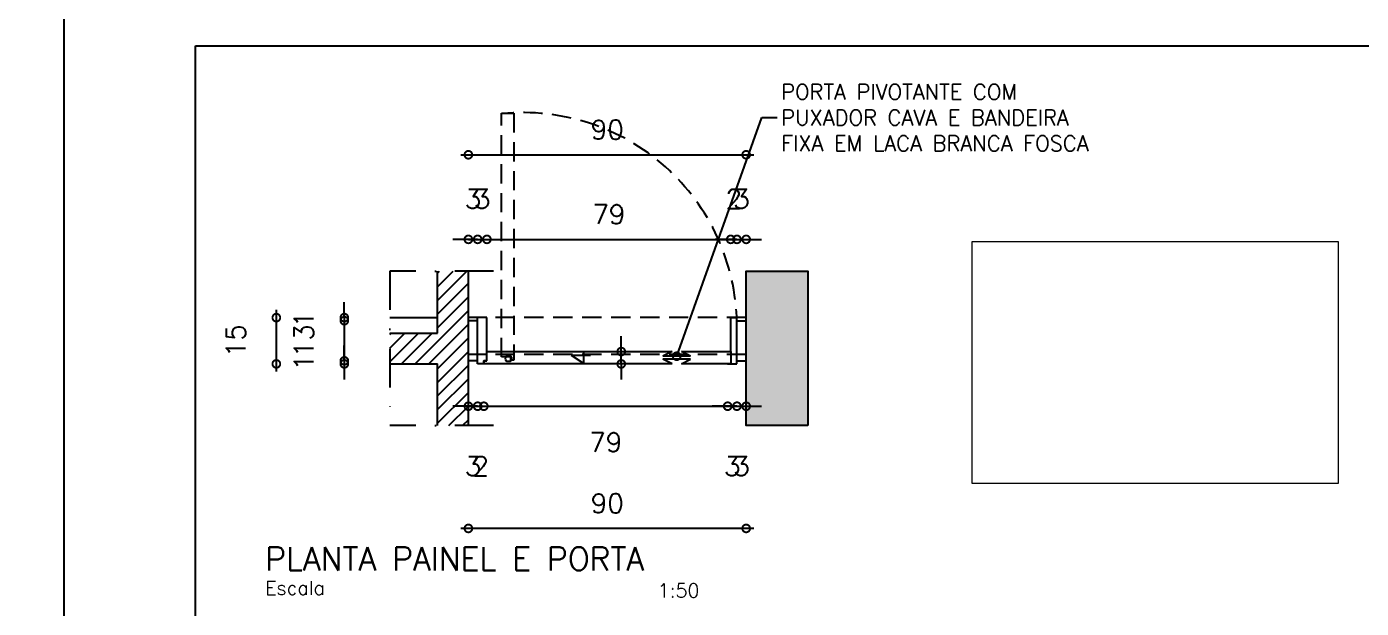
# Model space of a CAD drawing. Extents: x 126968 to 132038, y -1805 to 3860.
# Drawn here: x 129055.6 to 129487.9, y -949.9 to -761.5 of the extents above; entities that cross this region are included whole.
import ezdxf

# ---------------------------------------------------------------- set-up
doc = ezdxf.new("R2010")
doc.units = 0
doc.header["$MEASUREMENT"] = 0
doc.header["$PDMODE"] = 3
doc.linetypes.add('DASHDOT', pattern=[1, 0.5, -0.25, 0, -0.25])
doc.linetypes.add('HIDDEN', pattern=[0.375, 0.25, -0.125])
doc.layers.get('0').update_dxf_attribs({"linetype": 'CONTINUOUS'})
doc.layers.get('Defpoints').update_dxf_attribs({"linetype": 'CONTINUOUS'})
for name, color, linetype, lineweight in [('COTA', 8, 'CONTINUOUS', 5), ('COTAS', 8, 'CONTINUOUS', 20), ('PENA 03', 3, 'CONTINUOUS', 15), ('PENA 05', 5, 'CONTINUOUS', 25)]:
    doc.layers.add(name, color=color, linetype=linetype, lineweight=lineweight)
for name, color, linetype in [('ESCR03', 3, 'CONTINUOUS'), ('PENA03', 3, 'CONTINUOUS'), ('PENA04', 4, 'CONTINUOUS'), ('PENA06', 6, 'CONTINUOUS')]:
    doc.layers.add(name, color=color, linetype=linetype)
doc.layers.add('PROJEÇÃO', color=1, linetype='HIDDEN', transparency=0.51)
doc.styles.add('ROMANS', font='ROMANS.SHX')
doc.styles.get("Standard").update_dxf_attribs({"font": 'romans.shx'})
doc.dimstyles.new('cota 25-5', dxfattribs={"dimscale": 25, "dimtxt": 0.2, "dimasz": 0.2, "dimexe": 0.1, "dimexo": 0.1, "dimgap": 0.05, "dimtad": 1, "dimdec": 1, "dimlfac": 0.2, "dimrnd": 0.2, "dimzin": 12, "dimdsep": 46, "dimtxsty": 'Standard', "dimblk": 'DOTSMALL', "dimcen": 0.5, "dimdle": 0.1, "dimclrd": 1, "dimclre": 1, "dimclrt": 2, "dimadec": 0, "dimazin": 0, "dimtfac": 1, "dimtdec": 1, "dimtix": 1, "dimtmove": 2, "dimatfit": 3, "dimldrblk": 'DOTSMALL', "dimfxl": 1, "dimtvp": 0.5, "dimtolj": 1, "dimtzin": 0, "dimarcsym": 0})
doc.dimstyles.new('COTAS_1_25', dxfattribs={"dimscale": 25, "dimtxt": 0.25, "dimasz": 0.2, "dimexe": 0.1, "dimexo": 0.2, "dimgap": 0.2, "dimtad": 1, "dimdsep": 46, "dimtxsty": 'Standard', "dimblk1": 'DOTSMALL', "dimblk2": 'DOTSMALL', "dimsah": 1, "dimcen": 0.1, "dimdle": 0.1, "dimse1": 1, "dimse2": 1, "dimclrt": 2, "dimadec": 0, "dimazin": 0, "dimtfac": 1, "dimtmove": 2, "dimatfit": 3, "dimldrblk": 'DOTSMALL', "dimfxl": 1, "dimtolj": 1, "dimtzin": 0, "dimarcsym": 0})
picture_1 = doc.add_image_def('image11.jpg', size_in_pixel=(1228, 812))
pattern_1 = [(45, (89948.3493, -4165.0578), (-2.2097087, 2.2097087), [])]

# ---------------------------------------------------------------- blocks, each defined once
blk = doc.blocks.new('_DOTSMALL')
at = {"color": 0, "linetype": 'ByBlock', "const_width": 0.5}
blk.add_lwpolyline([(-0.0625, 0, 1), (0.0625, 0, 1)], format="xyb", close=True, dxfattribs=at)
blk = doc.blocks.new('*D62')
at = {"layer": 'COTA', "color": 0, "lineweight": -2, "transparency": 16777216}
for p, q in [((129198.66, -830.37), (129193.66, -830.37)), ((129198.66, -830.37), (129201.66, -830.37)), ((129201.66, -830.37), (129206.66, -830.37))]:
    blk.add_line(p, q, dxfattribs=at)
at = {"layer": 'Defpoints', "color": 0, "transparency": 16777216}
for p in [(129201.66, -830.37), (129198.66, -856.73), (129201.66, -856.73)]:
    blk.add_point(p, dxfattribs=at)
at = {"layer": 'COTA', "color": 0, "lineweight": -2, "transparency": 16777216, "xscale": 5, "yscale": 5, "zscale": 5}
blk.add_blockref('_DOTSMALL', (129198.66, -830.37), dxfattribs=at)
at = {"layer": 'COTA', "color": 0, "lineweight": -2, "transparency": 16777216, "xscale": 5, "yscale": 5, "zscale": 5, "rotation": 180}
blk.add_blockref('_DOTSMALL', (129201.66, -830.37), dxfattribs=at)
at = {"layer": 'COTA', "color": 2, "transparency": 16777216, "insert": (129200.16, -817.25), "char_height": 6.25, "attachment_point": 5}
blk.add_mtext('\\A1;3', dxfattribs=at)
blk = doc.blocks.new('*D63')
at = {"layer": 'COTA', "color": 0, "lineweight": -2, "transparency": 16777216}
for p, q in [((129201.66, -830.37), (129196.66, -830.37)), ((129201.66, -830.37), (129204.66, -830.37)), ((129204.66, -830.37), (129209.66, -830.37))]:
    blk.add_line(p, q, dxfattribs=at)
at = {"layer": 'Defpoints', "color": 0, "transparency": 16777216}
for p in [(129204.66, -830.37), (129204.66, -855.73), (129201.66, -856.73)]:
    blk.add_point(p, dxfattribs=at)
at = {"layer": 'COTA', "color": 0, "lineweight": -2, "transparency": 16777216, "xscale": 5, "yscale": 5, "zscale": 5}
blk.add_blockref('_DOTSMALL', (129201.66, -830.37), dxfattribs=at)
at = {"layer": 'COTA', "color": 0, "lineweight": -2, "transparency": 16777216, "xscale": 5, "yscale": 5, "zscale": 5, "rotation": 180}
blk.add_blockref('_DOTSMALL', (129204.66, -830.37), dxfattribs=at)
at = {"layer": 'COTA', "color": 2, "transparency": 16777216, "insert": (129203.16, -817.25), "char_height": 6.25, "attachment_point": 5}
blk.add_mtext('\\A1;3', dxfattribs=at)
blk = doc.blocks.new('*D64')
at = {"layer": 'COTA', "color": 0, "lineweight": -2, "transparency": 16777216}
blk.add_line((129202.16, -830.37), (129286.16, -830.37), dxfattribs=at)
at = {"layer": 'Defpoints', "color": 0, "transparency": 16777216}
for p in [(129283.66, -830.37), (129204.66, -855.73), (129283.66, -855.73)]:
    blk.add_point(p, dxfattribs=at)
at = {"layer": 'COTA', "color": 0, "lineweight": -2, "transparency": 16777216, "xscale": 5, "yscale": 5, "zscale": 5, "rotation": 180}
blk.add_blockref('_DOTSMALL', (129204.66, -830.37), dxfattribs=at)
at = {"layer": 'COTA', "color": 0, "lineweight": -2, "transparency": 16777216, "xscale": 5, "yscale": 5, "zscale": 5}
blk.add_blockref('_DOTSMALL', (129283.66, -830.37), dxfattribs=at)
at = {"layer": 'COTA', "color": 2, "transparency": 16777216, "insert": (129244.16, -822.25), "char_height": 6.25, "attachment_point": 5}
blk.add_mtext('\\A1;79', dxfattribs=at)
blk = doc.blocks.new('*D65')
at = {"layer": 'COTA', "color": 0, "lineweight": -2, "transparency": 16777216}
for p, q in [((129283.66, -830.37), (129278.66, -830.37)), ((129283.66, -830.37), (129285.66, -830.37)), ((129285.66, -830.37), (129290.66, -830.37))]:
    blk.add_line(p, q, dxfattribs=at)
at = {"layer": 'Defpoints', "color": 0, "transparency": 16777216}
for p in [(129285.66, -830.37), (129283.66, -855.73), (129285.66, -855.73)]:
    blk.add_point(p, dxfattribs=at)
at = {"layer": 'COTA', "color": 0, "lineweight": -2, "transparency": 16777216, "xscale": 5, "yscale": 5, "zscale": 5}
blk.add_blockref('_DOTSMALL', (129283.66, -830.37), dxfattribs=at)
at = {"layer": 'COTA', "color": 0, "lineweight": -2, "transparency": 16777216, "xscale": 5, "yscale": 5, "zscale": 5, "rotation": 180}
blk.add_blockref('_DOTSMALL', (129285.66, -830.37), dxfattribs=at)
at = {"layer": 'COTA', "color": 2, "transparency": 16777216, "insert": (129284.66, -817.25), "char_height": 6.25, "attachment_point": 5}
blk.add_mtext('\\A1;2', dxfattribs=at)
blk = doc.blocks.new('*D66')
at = {"layer": 'COTA', "color": 0, "lineweight": -2, "transparency": 16777216}
for p, q in [((129285.66, -830.37), (129280.66, -830.37)), ((129285.66, -830.37), (129288.66, -830.37)), ((129288.66, -830.37), (129293.66, -830.37))]:
    blk.add_line(p, q, dxfattribs=at)
at = {"layer": 'Defpoints', "color": 0, "transparency": 16777216}
for p in [(129288.66, -830.37), (129285.66, -855.73), (129288.66, -856.73)]:
    blk.add_point(p, dxfattribs=at)
at = {"layer": 'COTA', "color": 0, "lineweight": -2, "transparency": 16777216, "xscale": 5, "yscale": 5, "zscale": 5}
blk.add_blockref('_DOTSMALL', (129285.66, -830.37), dxfattribs=at)
at = {"layer": 'COTA', "color": 0, "lineweight": -2, "transparency": 16777216, "xscale": 5, "yscale": 5, "zscale": 5, "rotation": 180}
blk.add_blockref('_DOTSMALL', (129288.66, -830.37), dxfattribs=at)
at = {"layer": 'COTA', "color": 2, "transparency": 16777216, "insert": (129287.16, -817.25), "char_height": 6.25, "attachment_point": 5}
blk.add_mtext('\\A1;3', dxfattribs=at)
blk = doc.blocks.new('*D67')
at = {"layer": 'COTA', "color": 0, "lineweight": -2, "transparency": 16777216}
blk.add_line((129196.16, -802.96), (129291.16, -802.96), dxfattribs=at)
at = {"layer": 'Defpoints', "color": 0, "transparency": 16777216}
for p in [(129288.66, -802.96), (129198.66, -856.73), (129288.66, -856.73)]:
    blk.add_point(p, dxfattribs=at)
at = {"layer": 'COTA', "color": 0, "lineweight": -2, "transparency": 16777216, "xscale": 5, "yscale": 5, "zscale": 5, "rotation": 180}
blk.add_blockref('_DOTSMALL', (129198.66, -802.96), dxfattribs=at)
at = {"layer": 'COTA', "color": 0, "lineweight": -2, "transparency": 16777216, "xscale": 5, "yscale": 5, "zscale": 5}
blk.add_blockref('_DOTSMALL', (129288.66, -802.96), dxfattribs=at)
at = {"layer": 'COTA', "color": 2, "transparency": 16777216, "insert": (129243.66, -794.83), "char_height": 6.25, "attachment_point": 5}
blk.add_mtext('\\A1;90', dxfattribs=at)
blk = doc.blocks.new('*D68')
at = {"layer": 'COTA', "color": 0, "lineweight": -2, "transparency": 16777216}
for p, q in [((129198.66, -884.44), (129193.66, -884.44)), ((129198.66, -884.44), (129201.66, -884.44)), ((129201.66, -884.44), (129206.66, -884.44))]:
    blk.add_line(p, q, dxfattribs=at)
at = {"layer": 'Defpoints', "color": 0, "transparency": 16777216}
for p in [(129198.66, -869.73), (129201.66, -869.73), (129201.66, -884.44)]:
    blk.add_point(p, dxfattribs=at)
at = {"layer": 'COTA', "color": 0, "lineweight": -2, "transparency": 16777216, "xscale": 5, "yscale": 5, "zscale": 5}
blk.add_blockref('_DOTSMALL', (129198.66, -884.44), dxfattribs=at)
at = {"layer": 'COTA', "color": 0, "lineweight": -2, "transparency": 16777216, "xscale": 5, "yscale": 5, "zscale": 5, "rotation": 180}
blk.add_blockref('_DOTSMALL', (129201.66, -884.44), dxfattribs=at)
at = {"layer": 'COTA', "color": 2, "transparency": 16777216, "insert": (129200.16, -903.82), "char_height": 6.25, "attachment_point": 5}
blk.add_mtext('\\A1;3', dxfattribs=at)
blk = doc.blocks.new('*D69')
at = {"layer": 'COTA', "color": 0, "lineweight": -2, "transparency": 16777216}
for p, q in [((129201.66, -884.44), (129196.66, -884.44)), ((129201.66, -884.44), (129203.66, -884.44)), ((129203.66, -884.44), (129208.66, -884.44))]:
    blk.add_line(p, q, dxfattribs=at)
at = {"layer": 'Defpoints', "color": 0, "transparency": 16777216}
for p in [(129201.66, -869.73), (129203.66, -870.73), (129203.66, -884.44)]:
    blk.add_point(p, dxfattribs=at)
at = {"layer": 'COTA', "color": 0, "lineweight": -2, "transparency": 16777216, "xscale": 5, "yscale": 5, "zscale": 5}
blk.add_blockref('_DOTSMALL', (129201.66, -884.44), dxfattribs=at)
at = {"layer": 'COTA', "color": 0, "lineweight": -2, "transparency": 16777216, "xscale": 5, "yscale": 5, "zscale": 5, "rotation": 180}
blk.add_blockref('_DOTSMALL', (129203.66, -884.44), dxfattribs=at)
at = {"layer": 'COTA', "color": 2, "transparency": 16777216, "insert": (129202.66, -903.82), "char_height": 6.25, "attachment_point": 5}
blk.add_mtext('\\A1;2', dxfattribs=at)
blk = doc.blocks.new('*D70')
at = {"layer": 'COTA', "color": 0, "lineweight": -2, "transparency": 16777216}
blk.add_line((129201.16, -884.44), (129285.16, -884.44), dxfattribs=at)
at = {"layer": 'Defpoints', "color": 0, "transparency": 16777216}
for p in [(129203.66, -870.73), (129282.66, -870.73), (129282.66, -884.44)]:
    blk.add_point(p, dxfattribs=at)
at = {"layer": 'COTA', "color": 0, "lineweight": -2, "transparency": 16777216, "xscale": 5, "yscale": 5, "zscale": 5, "rotation": 180}
blk.add_blockref('_DOTSMALL', (129203.66, -884.44), dxfattribs=at)
at = {"layer": 'COTA', "color": 0, "lineweight": -2, "transparency": 16777216, "xscale": 5, "yscale": 5, "zscale": 5}
blk.add_blockref('_DOTSMALL', (129282.66, -884.44), dxfattribs=at)
at = {"layer": 'COTA', "color": 2, "transparency": 16777216, "insert": (129243.16, -896.11), "char_height": 6.25, "attachment_point": 5}
blk.add_mtext('\\A1;79', dxfattribs=at)
blk = doc.blocks.new('*D71')
at = {"layer": 'COTA', "color": 0, "lineweight": -2, "transparency": 16777216}
for p, q in [((129282.66, -884.44), (129277.66, -884.44)), ((129282.66, -884.44), (129285.66, -884.44)), ((129285.66, -884.44), (129290.66, -884.44))]:
    blk.add_line(p, q, dxfattribs=at)
at = {"layer": 'Defpoints', "color": 0, "transparency": 16777216}
for p in [(129282.66, -870.73), (129285.66, -869.73), (129285.66, -884.44)]:
    blk.add_point(p, dxfattribs=at)
at = {"layer": 'COTA', "color": 0, "lineweight": -2, "transparency": 16777216, "xscale": 5, "yscale": 5, "zscale": 5}
blk.add_blockref('_DOTSMALL', (129282.66, -884.44), dxfattribs=at)
at = {"layer": 'COTA', "color": 0, "lineweight": -2, "transparency": 16777216, "xscale": 5, "yscale": 5, "zscale": 5, "rotation": 180}
blk.add_blockref('_DOTSMALL', (129285.66, -884.44), dxfattribs=at)
at = {"layer": 'COTA', "color": 2, "transparency": 16777216, "insert": (129284.16, -903.82), "char_height": 6.25, "attachment_point": 5}
blk.add_mtext('\\A1;3', dxfattribs=at)
blk = doc.blocks.new('*D72')
at = {"layer": 'COTA', "color": 0, "lineweight": -2, "transparency": 16777216}
for p, q in [((129285.66, -884.44), (129280.66, -884.44)), ((129285.66, -884.44), (129288.66, -884.44)), ((129288.66, -884.44), (129293.66, -884.44))]:
    blk.add_line(p, q, dxfattribs=at)
at = {"layer": 'Defpoints', "color": 0, "transparency": 16777216}
for p in [(129285.66, -869.73), (129288.66, -869.73), (129288.66, -884.44)]:
    blk.add_point(p, dxfattribs=at)
at = {"layer": 'COTA', "color": 0, "lineweight": -2, "transparency": 16777216, "xscale": 5, "yscale": 5, "zscale": 5}
blk.add_blockref('_DOTSMALL', (129285.66, -884.44), dxfattribs=at)
at = {"layer": 'COTA', "color": 0, "lineweight": -2, "transparency": 16777216, "xscale": 5, "yscale": 5, "zscale": 5, "rotation": 180}
blk.add_blockref('_DOTSMALL', (129288.66, -884.44), dxfattribs=at)
at = {"layer": 'COTA', "color": 2, "transparency": 16777216, "insert": (129287.16, -903.82), "char_height": 6.25, "attachment_point": 5}
blk.add_mtext('\\A1;3', dxfattribs=at)
blk = doc.blocks.new('*D73')
at = {"layer": 'COTA', "color": 0, "lineweight": -2, "transparency": 16777216}
blk.add_line((129291.16, -924.04), (129196.16, -924.04), dxfattribs=at)
at = {"layer": 'Defpoints', "color": 0, "transparency": 16777216}
for p in [(129198.66, -869.73), (129288.66, -870.73), (129198.66, -924.04)]:
    blk.add_point(p, dxfattribs=at)
at = {"layer": 'COTA', "color": 0, "lineweight": -2, "transparency": 16777216, "xscale": 5, "yscale": 5, "zscale": 5, "rotation": 180}
blk.add_blockref('_DOTSMALL', (129198.66, -924.04), dxfattribs=at)
at = {"layer": 'COTA', "color": 0, "lineweight": -2, "transparency": 16777216, "xscale": 5, "yscale": 5, "zscale": 5}
blk.add_blockref('_DOTSMALL', (129288.66, -924.04), dxfattribs=at)
at = {"layer": 'COTA', "color": 2, "transparency": 16777216, "insert": (129243.66, -915.91), "char_height": 6.25, "attachment_point": 5}
blk.add_mtext('\\A1;90', dxfattribs=at)
blk = doc.blocks.new('*D74')
at = {"layer": 'COTA', "color": 0, "lineweight": -2, "transparency": 16777216}
for p, q in [((129158.47, -855.73), (129158.47, -850.73)), ((129158.47, -855.73), (129158.47, -856.73)), ((129158.47, -856.73), (129158.47, -861.73))]:
    blk.add_line(p, q, dxfattribs=at)
at = {"layer": 'Defpoints', "color": 0, "transparency": 16777216}
for p in [(129201.66, -855.73), (129158.47, -856.73), (129201.66, -856.73)]:
    blk.add_point(p, dxfattribs=at)
at = {"layer": 'COTA', "color": 0, "lineweight": -2, "transparency": 16777216, "xscale": 5, "yscale": 5, "zscale": 5}
for p, rotation in [((129158.47, -855.73), 270), ((129158.47, -856.73), 90)]:
    blk.add_blockref('_DOTSMALL', p, dxfattribs=dict(at, rotation=rotation))
at = {"layer": 'COTA', "color": 2, "transparency": 16777216, "insert": (129145.34, -856.23), "char_height": 6.25, "attachment_point": 5, "rotation": 90}
blk.add_mtext('\\A1;1', dxfattribs=at)
blk = doc.blocks.new('*D75')
at = {"layer": 'COTA', "color": 0, "lineweight": -2, "transparency": 16777216}
blk.add_line((129158.47, -854.23), (129158.47, -872.23), dxfattribs=at)
at = {"layer": 'Defpoints', "color": 0, "transparency": 16777216}
for p in [(129201.66, -856.73), (129158.47, -869.73), (129201.66, -869.73)]:
    blk.add_point(p, dxfattribs=at)
at = {"layer": 'COTA', "color": 0, "lineweight": -2, "transparency": 16777216, "xscale": 5, "yscale": 5, "zscale": 5}
for p, rotation in [((129158.47, -856.73), 90), ((129158.47, -869.73), 270)]:
    blk.add_blockref('_DOTSMALL', p, dxfattribs=dict(at, rotation=rotation))
at = {"layer": 'COTA', "color": 2, "transparency": 16777216, "insert": (129145.34, -863.23), "char_height": 6.25, "attachment_point": 5, "rotation": 90}
blk.add_mtext('\\A1;13', dxfattribs=at)
blk = doc.blocks.new('*D76')
at = {"layer": 'COTA', "color": 0, "lineweight": -2, "transparency": 16777216}
for p, q in [((129158.47, -869.73), (129158.47, -864.73)), ((129158.47, -869.73), (129158.47, -870.73)), ((129158.47, -870.73), (129158.47, -875.73))]:
    blk.add_line(p, q, dxfattribs=at)
at = {"layer": 'Defpoints', "color": 0, "transparency": 16777216}
for p in [(129158.47, -870.73), (129201.66, -869.73), (129201.66, -870.73)]:
    blk.add_point(p, dxfattribs=at)
at = {"layer": 'COTA', "color": 0, "lineweight": -2, "transparency": 16777216, "xscale": 5, "yscale": 5, "zscale": 5}
for p, rotation in [((129158.47, -869.73), 270), ((129158.47, -870.73), 90)]:
    blk.add_blockref('_DOTSMALL', p, dxfattribs=dict(at, rotation=rotation))
at = {"layer": 'COTA', "color": 2, "transparency": 16777216, "insert": (129145.34, -870.23), "char_height": 6.25, "attachment_point": 5, "rotation": 90}
blk.add_mtext('\\A1;1', dxfattribs=at)
blk = doc.blocks.new('*D77')
at = {"layer": 'COTA', "color": 0, "lineweight": -2, "transparency": 16777216}
blk.add_line((129136.44, -873.23), (129136.44, -853.23), dxfattribs=at)
at = {"layer": 'Defpoints', "color": 0, "transparency": 16777216}
for p in [(129136.44, -855.73), (129201.66, -855.73), (129201.66, -870.73)]:
    blk.add_point(p, dxfattribs=at)
at = {"layer": 'COTA', "color": 0, "lineweight": -2, "transparency": 16777216, "xscale": 5, "yscale": 5, "zscale": 5}
for p, rotation in [((129136.44, -855.73), 90), ((129136.44, -870.73), 270)]:
    blk.add_blockref('_DOTSMALL', p, dxfattribs=dict(at, rotation=rotation))
at = {"layer": 'COTA', "color": 2, "transparency": 16777216, "insert": (129123.32, -863.23), "char_height": 6.25, "attachment_point": 5, "rotation": 90}
blk.add_mtext('\\A1;15', dxfattribs=at)
blk = doc.blocks.new('*D78')
at = {"layer": 'COTA', "color": 0, "lineweight": -2, "transparency": 16777216}
for p, q in [((129248.18, -866.73), (129248.18, -861.73)), ((129248.18, -870.73), (129248.18, -866.73)), ((129248.18, -870.73), (129248.18, -875.73))]:
    blk.add_line(p, q, dxfattribs=at)
at = {"layer": 'Defpoints', "color": 0, "transparency": 16777216}
for p in [(129248.18, -866.73), (129283.66, -866.73), (129283.66, -870.73)]:
    blk.add_point(p, dxfattribs=at)
at = {"layer": 'COTA', "color": 0, "lineweight": -2, "transparency": 16777216, "xscale": 5, "yscale": 5, "zscale": 5}
for p, rotation in [((129248.18, -866.73), 270), ((129248.18, -870.73), 90)]:
    blk.add_blockref('_DOTSMALL', p, dxfattribs=dict(at, rotation=rotation))
at = {"layer": 'COTA', "color": 2, "transparency": 16777216, "insert": (129235.06, -868.73), "char_height": 6.25, "attachment_point": 5, "rotation": 90}
blk.add_mtext('\\A1;4', dxfattribs=at)

msp = doc.modelspace()

# ---------------------------------------------------------------- hatches: boundary and pattern name
at = {"layer": 'PENA06'}
h = msp.add_hatch(dxfattribs=at)
h.set_pattern_fill('ANSI31', color=256, scale=25)
h.set_pattern_definition(pattern_1)
h.paths.add_polyline_path([(129198.66, -963.481), (129188.66, -963.481), (129188.66, -1211.981), (129198.66, -1211.981), (129198.66, -1204.981)])
h.paths.add_polyline_path([(129475.289, -963.481), (129465.289, -963.481), (129465.289, -1211.981), (129475.289, -1211.981)])
h.paths.add_polyline_path([(129196.514, -821.935), (129203.805, -821.935), (129203.805, -812.56), (129196.514, -812.56)], flags=9)
h.paths.add_polyline_path([(129199.514, -821.935), (129206.805, -821.935), (129206.805, -812.56), (129199.514, -812.56)], flags=9)
h.paths.add_polyline_path([(129237.686, -826.935), (129250.633, -826.935), (129250.633, -817.56), (129237.686, -817.56)], flags=9)
h.paths.add_polyline_path([(129281.014, -821.935), (129288.305, -821.935), (129288.305, -812.56), (129281.014, -812.56)], flags=9)
h.paths.add_polyline_path([(129283.514, -821.935), (129290.805, -821.935), (129290.805, -812.56), (129283.514, -812.56)], flags=9)
h.paths.add_polyline_path([(129237.038, -799.52), (129250.282, -799.52), (129250.282, -790.145), (129237.038, -790.145)], flags=9)
h.paths.add_polyline_path([(129196.514, -908.504), (129203.805, -908.504), (129203.805, -899.129), (129196.514, -899.129)], flags=9)
h.paths.add_polyline_path([(129199.014, -908.504), (129206.305, -908.504), (129206.305, -899.129), (129199.014, -899.129)], flags=9)
h.paths.add_polyline_path([(129236.686, -900.793), (129249.633, -900.793), (129249.633, -891.418), (129236.686, -891.418)], flags=9)
h.paths.add_polyline_path([(129280.514, -908.504), (129287.805, -908.504), (129287.805, -899.129), (129280.514, -899.129)], flags=9)
h.paths.add_polyline_path([(129283.514, -908.504), (129290.805, -908.504), (129290.805, -899.129), (129283.514, -899.129)], flags=9)
h.paths.add_polyline_path([(129237.038, -920.601), (129250.282, -920.601), (129250.282, -911.226), (129237.038, -911.226)], flags=9)
h.paths.add_polyline_path([(129150.031, -858.537), (129150.031, -853.924), (129140.656, -853.924), (129140.656, -858.537)], flags=9)
h.paths.add_polyline_path([(129150.031, -869.406), (129150.031, -857.055), (129140.656, -857.055), (129140.656, -869.406)], flags=9)
h.paths.add_polyline_path([(129150.031, -872.537), (129150.031, -867.924), (129140.656, -867.924), (129140.656, -872.537)], flags=9)
h.paths.add_polyline_path([(129128.005, -869.406), (129128.005, -857.055), (129118.63, -857.055), (129118.63, -869.406)], flags=9)
h.paths.add_polyline_path([(129239.744, -872.525), (129239.744, -864.936), (129230.369, -864.936), (129230.369, -872.525)], flags=9)
h.paths.add_polyline_path([(129166.231, -1119.293), (129166.231, -1091.168), (129156.856, -1091.168), (129156.856, -1119.293)], flags=9)
h.paths.add_polyline_path([(129166.231, -987.603), (129166.231, -974.359), (129156.856, -974.359), (129156.856, -987.603)], flags=9)
h.paths.add_polyline_path([(129136.86, -1101.793), (129136.86, -1073.668), (129127.485, -1073.668), (129127.485, -1101.793)], flags=9)
h.paths.add_polyline_path([(129337.75, -1116.793), (129337.75, -1088.668), (129328.375, -1088.668), (129328.375, -1116.793)], flags=9)
h.paths.add_polyline_path([(129356.475, -1119.293), (129356.475, -1091.168), (129347.1, -1091.168), (129347.1, -1119.293)], flags=9)
h.paths.add_polyline_path([(129351.475, -1001.127), (129351.475, -993.835), (129342.1, -993.835), (129342.1, -1001.127)], flags=9)
h.paths.add_polyline_path([(129351.475, -998.627), (129351.475, -991.335), (129342.1, -991.335), (129342.1, -998.627)], flags=9)
h.paths.add_polyline_path([(129540.495, -1119.793), (129540.495, -1091.668), (129531.12, -1091.668), (129531.12, -1119.793)], flags=9)
h.paths.add_polyline_path([(129535.495, -1001.627), (129535.495, -994.335), (129526.12, -994.335), (129526.12, -1001.627)], flags=9)
h.paths.add_polyline_path([(129535.495, -998.627), (129535.495, -991.335), (129526.12, -991.335), (129526.12, -998.627)], flags=9)
h.paths.add_polyline_path([(129515.381, -1116.793), (129515.381, -1088.668), (129506.006, -1088.668), (129506.006, -1116.793)], flags=9)
h.paths.add_polyline_path([(129618.019, -1115.079), (129618.019, -1095.883), (129608.644, -1095.883), (129608.644, -1115.079)], flags=9)
h.paths.add_polyline_path([(129618.019, -988.103), (129618.019, -974.859), (129608.644, -974.859), (129608.644, -988.103)], flags=9)
h.paths.add_polyline_path([(129633.911, -1101.793), (129633.911, -1073.668), (129624.536, -1073.668), (129624.536, -1101.793)], flags=9)
h.paths.add_polyline_path([(129586.101, -1264.676), (129601.423, -1264.676), (129601.423, -1257.926), (129586.101, -1257.926)], flags=9)
h.paths.add_polyline_path([(129512.6, -1263.888), (129534.565, -1263.888), (129534.565, -1257.138), (129512.6, -1257.138)], flags=9)
h.paths.add_polyline_path([(129512.065, -1256.682), (129602.243, -1256.682), (129602.243, -1245.432), (129512.065, -1245.432)], flags=9)
h.paths.add_polyline_path([(129433.324, -1264.676), (129448.645, -1264.676), (129448.645, -1257.926), (129433.324, -1257.926)], flags=9)
h.paths.add_polyline_path([(129325.952, -1263.888), (129347.916, -1263.888), (129347.916, -1257.138), (129325.952, -1257.138)], flags=9)
h.paths.add_polyline_path([(129324.791, -1260.164), (129449.791, -1260.164), (129449.791, -1243.021), (129324.791, -1243.021)], flags=9)
h.paths.add_polyline_path([(129206.705, -1264.676), (129222.027, -1264.676), (129222.027, -1257.926), (129206.705, -1257.926)], flags=9)
h.paths.add_polyline_path([(129132.574, -1263.888), (129154.538, -1263.888), (129154.538, -1257.138), (129132.574, -1257.138)], flags=9)
h.paths.add_polyline_path([(129131.413, -1260.164), (129223.199, -1260.164), (129223.199, -1243.021), (129131.413, -1243.021)], flags=9)
h.paths.add_polyline_path([(129260.171, -947.5), (129275.492, -947.5), (129275.492, -940.75), (129260.171, -940.75)], flags=9)
h.paths.add_polyline_path([(129132.574, -946.712), (129154.538, -946.712), (129154.538, -939.962), (129132.574, -939.962)], flags=9)
h.paths.add_polyline_path([(129132.395, -939.506), (129276.145, -939.506), (129276.145, -928.256), (129132.395, -928.256)], flags=9)
h.paths.add_polyline_path([(129345.279, -850.98), (129462.064, -850.98), (129462.064, -826.813), (129345.279, -826.813)], flags=9)
h.paths.add_polyline_path([(129679.731, -818.141), (129778.221, -818.141), (129778.221, -801.285), (129679.731, -801.285)], flags=9)
h = msp.add_hatch(dxfattribs=at)
h.set_pattern_fill('AR-CONC', color=256, scale=2.5)
h.set_pattern_definition([(50, (89948.35, -4165.058), (17.9315046, -1.5688034), [1.875, -20.625]), (355, (89948.35, -4165.058), (-3.468783, 18.804803), [1.5, -16.5]), (100.451444, (89949.844, -4165.189), (14.462721, 17.236), [1.593505, -17.528553]), (46.1842, (89948.35, -4160.058), (26.681033, -4.137982), [2.8125, -30.9375]), (96.635635, (89950.573, -4160.403), (23.366549, 24.352965), [2.390259, -26.292844]), (351.184164, (89948.35, -4160.058), (23.366549, 24.352965), [2.25, -24.75]), (21, (89950.85, -4161.308), (14.9226763, -10.065472), [1.875, -20.625]), (326, (89950.85, -4161.308), (6.082883, 18.128751), [1.5, -16.5]), (71.451445, (89952.093, -4162.147), (21.0055594, 8.063279), [1.593505, -17.528553]), (37.5, (89948.3493, -4165.058), (0.3039964, 8.3223463), [0, -16.3, 0, -16.75, 0, -16.5625]), (7.5, (89948.349, -4165.058), (6.5767384, 9.8602928), [0, -9.55, 0, -15.925, 0, -6.3125]), (327.5, (89942.774, -4165.058), (13.3455609, -0.5638718), [0, -6.25, 0, -19.5, 0, -25.875]), (317.5, (89940.274, -4165.058), (14.5796542, 2.5026246), [0, -8.125, 0, -12.95, 0, -18.375])])
h.paths.add_polyline_path([(129308.66, -840.73), (129288.66, -840.73), (129288.66, -890.73), (129308.66, -890.73)])
h.paths.add_polyline_path([(129308.66, -953.481), (129188.66, -953.481), (129188.66, -963.481), (129308.66, -963.481)])
h.paths.add_polyline_path([(129196.514, -821.935), (129203.805, -821.935), (129203.805, -812.56), (129196.514, -812.56)], flags=9)
h.paths.add_polyline_path([(129199.514, -821.935), (129206.805, -821.935), (129206.805, -812.56), (129199.514, -812.56)], flags=9)
h.paths.add_polyline_path([(129237.686, -826.935), (129250.633, -826.935), (129250.633, -817.56), (129237.686, -817.56)], flags=9)
h.paths.add_polyline_path([(129281.014, -821.935), (129288.305, -821.935), (129288.305, -812.56), (129281.014, -812.56)], flags=9)
h.paths.add_polyline_path([(129283.514, -821.935), (129290.805, -821.935), (129290.805, -812.56), (129283.514, -812.56)], flags=9)
h.paths.add_polyline_path([(129237.038, -799.52), (129250.282, -799.52), (129250.282, -790.145), (129237.038, -790.145)], flags=9)
h.paths.add_polyline_path([(129196.514, -908.504), (129203.805, -908.504), (129203.805, -899.129), (129196.514, -899.129)], flags=9)
h.paths.add_polyline_path([(129199.014, -908.504), (129206.305, -908.504), (129206.305, -899.129), (129199.014, -899.129)], flags=9)
h.paths.add_polyline_path([(129236.686, -900.793), (129249.633, -900.793), (129249.633, -891.418), (129236.686, -891.418)], flags=9)
h.paths.add_polyline_path([(129280.514, -908.504), (129287.805, -908.504), (129287.805, -899.129), (129280.514, -899.129)], flags=9)
h.paths.add_polyline_path([(129283.514, -908.504), (129290.805, -908.504), (129290.805, -899.129), (129283.514, -899.129)], flags=9)
h.paths.add_polyline_path([(129237.038, -920.601), (129250.282, -920.601), (129250.282, -911.226), (129237.038, -911.226)], flags=9)
h.paths.add_polyline_path([(129150.031, -858.537), (129150.031, -853.924), (129140.656, -853.924), (129140.656, -858.537)], flags=9)
h.paths.add_polyline_path([(129150.031, -869.406), (129150.031, -857.055), (129140.656, -857.055), (129140.656, -869.406)], flags=9)
h.paths.add_polyline_path([(129150.031, -872.537), (129150.031, -867.924), (129140.656, -867.924), (129140.656, -872.537)], flags=9)
h.paths.add_polyline_path([(129128.005, -869.406), (129128.005, -857.055), (129118.63, -857.055), (129118.63, -869.406)], flags=9)
h.paths.add_polyline_path([(129239.744, -872.525), (129239.744, -864.936), (129230.369, -864.936), (129230.369, -872.525)], flags=9)
h.paths.add_polyline_path([(129166.231, -1119.293), (129166.231, -1091.168), (129156.856, -1091.168), (129156.856, -1119.293)], flags=9)
h.paths.add_polyline_path([(129166.231, -987.603), (129166.231, -974.359), (129156.856, -974.359), (129156.856, -987.603)], flags=9)
h.paths.add_polyline_path([(129136.86, -1101.793), (129136.86, -1073.668), (129127.485, -1073.668), (129127.485, -1101.793)], flags=9)
h.paths.add_polyline_path([(129337.75, -1116.793), (129337.75, -1088.668), (129328.375, -1088.668), (129328.375, -1116.793)], flags=9)
h.paths.add_polyline_path([(129356.475, -1119.293), (129356.475, -1091.168), (129347.1, -1091.168), (129347.1, -1119.293)], flags=9)
h.paths.add_polyline_path([(129351.475, -1001.127), (129351.475, -993.835), (129342.1, -993.835), (129342.1, -1001.127)], flags=9)
h.paths.add_polyline_path([(129351.475, -998.627), (129351.475, -991.335), (129342.1, -991.335), (129342.1, -998.627)], flags=9)
h.paths.add_polyline_path([(129540.495, -1119.793), (129540.495, -1091.668), (129531.12, -1091.668), (129531.12, -1119.793)], flags=9)
h.paths.add_polyline_path([(129535.495, -1001.627), (129535.495, -994.335), (129526.12, -994.335), (129526.12, -1001.627)], flags=9)
h.paths.add_polyline_path([(129535.495, -998.627), (129535.495, -991.335), (129526.12, -991.335), (129526.12, -998.627)], flags=9)
h.paths.add_polyline_path([(129515.381, -1116.793), (129515.381, -1088.668), (129506.006, -1088.668), (129506.006, -1116.793)], flags=9)
h.paths.add_polyline_path([(129618.019, -1115.079), (129618.019, -1095.883), (129608.644, -1095.883), (129608.644, -1115.079)], flags=9)
h.paths.add_polyline_path([(129618.019, -988.103), (129618.019, -974.859), (129608.644, -974.859), (129608.644, -988.103)], flags=9)
h.paths.add_polyline_path([(129633.911, -1101.793), (129633.911, -1073.668), (129624.536, -1073.668), (129624.536, -1101.793)], flags=9)
h.paths.add_polyline_path([(129586.101, -1264.676), (129601.423, -1264.676), (129601.423, -1257.926), (129586.101, -1257.926)], flags=9)
h.paths.add_polyline_path([(129512.6, -1263.888), (129534.565, -1263.888), (129534.565, -1257.138), (129512.6, -1257.138)], flags=9)
h.paths.add_polyline_path([(129512.065, -1256.682), (129602.243, -1256.682), (129602.243, -1245.432), (129512.065, -1245.432)], flags=9)
h.paths.add_polyline_path([(129433.324, -1264.676), (129448.645, -1264.676), (129448.645, -1257.926), (129433.324, -1257.926)], flags=9)
h.paths.add_polyline_path([(129325.952, -1263.888), (129347.916, -1263.888), (129347.916, -1257.138), (129325.952, -1257.138)], flags=9)
h.paths.add_polyline_path([(129324.791, -1260.164), (129449.791, -1260.164), (129449.791, -1243.021), (129324.791, -1243.021)], flags=9)
h.paths.add_polyline_path([(129206.705, -1264.676), (129222.027, -1264.676), (129222.027, -1257.926), (129206.705, -1257.926)], flags=9)
h.paths.add_polyline_path([(129132.574, -1263.888), (129154.538, -1263.888), (129154.538, -1257.138), (129132.574, -1257.138)], flags=9)
h.paths.add_polyline_path([(129131.413, -1260.164), (129223.199, -1260.164), (129223.199, -1243.021), (129131.413, -1243.021)], flags=9)
h.paths.add_polyline_path([(129260.171, -947.5), (129275.492, -947.5), (129275.492, -940.75), (129260.171, -940.75)], flags=9)
h.paths.add_polyline_path([(129132.574, -946.712), (129154.538, -946.712), (129154.538, -939.962), (129132.574, -939.962)], flags=9)
h.paths.add_polyline_path([(129132.395, -939.506), (129276.145, -939.506), (129276.145, -928.256), (129132.395, -928.256)], flags=9)
h.paths.add_polyline_path([(129345.279, -850.98), (129462.064, -850.98), (129462.064, -826.813), (129345.279, -826.813)], flags=9)
h.paths.add_polyline_path([(129725.515, -823.722), (129771.783, -823.722), (129771.783, -812.485), (129725.515, -812.485)], flags=9)
h.paths.add_polyline_path([(129679.731, -818.141), (129778.221, -818.141), (129778.221, -801.285), (129679.731, -801.285)], flags=9)
h.paths.add_polyline_path([(129669.241, -968.204), (129715.206, -968.204), (129715.206, -958.034), (129669.241, -958.034)], flags=9)
h.paths.add_polyline_path([(129669.603, -1005.04), (129758.081, -1005.04), (129758.081, -976.114), (129669.603, -976.114)], flags=9)
h.paths.add_polyline_path([(129670.449, -933.425), (129690.934, -933.425), (129690.934, -925.333), (129670.449, -925.333)], flags=9)
h.paths.add_polyline_path([(129670.13, -941.304), (129703.41, -941.304), (129703.41, -933.103), (129670.13, -933.103)], flags=9)
h.paths.add_polyline_path([(129670.13, -949.124), (129752.474, -949.124), (129752.474, -940.922), (129670.13, -940.922)], flags=9)
h.paths.add_polyline_path([(129670.481, -869.43), (129792.355, -869.43), (129792.355, -857.128), (129670.481, -857.128)], flags=9)
h.paths.add_polyline_path([(129669.569, -883.755), (129703.724, -883.755), (129703.724, -875.553), (129669.569, -875.553)], flags=9)
h.paths.add_polyline_path([(129694.991, -847.024), (129765.173, -847.024), (129765.173, -836.911), (129694.991, -836.911)], flags=9)
h.paths.add_polyline_path([(129728.19, -1191.879), (129800.618, -1191.879), (129800.618, -1183.621), (129728.19, -1183.621)], flags=9)
h.paths.add_polyline_path([(129669.346, -1244.69), (129705.615, -1244.69), (129705.615, -1234.957), (129669.346, -1234.957)], flags=9)
h.paths.add_polyline_path([(129728.206, -1211.118), (129755.727, -1211.118), (129755.727, -1202.916), (129728.206, -1202.916)], flags=9)
h.paths.add_polyline_path([(129670.256, -1256.921), (129700.001, -1256.921), (129700.001, -1248.829), (129670.256, -1248.829)], flags=9)
h.paths.add_polyline_path([(129708.189, -840.569), (129749.961, -840.569), (129749.961, -830.456), (129708.189, -830.456)], flags=9)
h.paths.add_polyline_path([(129669.638, -1211.008), (129690.962, -1211.008), (129690.962, -1203.025), (129669.638, -1203.025)], flags=9)
h.paths.add_polyline_path([(129728.115, -1178.256), (129765.295, -1178.256), (129765.295, -1169.508), (129728.115, -1169.508)], flags=9)
h.paths.add_polyline_path([(129669.601, -1177.8), (129701.715, -1177.8), (129701.715, -1169.599), (129669.601, -1169.599)], flags=9)
h.paths.add_polyline_path([(129670.238, -1223.622), (129712.193, -1223.622), (129712.193, -1215.421), (129670.238, -1215.421)], flags=9)
h.paths.add_polyline_path([(129670.256, -1190.287), (129687.461, -1190.287), (129687.461, -1182.195), (129670.256, -1182.195)], flags=9)
h.paths.add_polyline_path([(129669.688, -898.423), (129760.196, -898.423), (129760.196, -890.221), (129669.688, -890.221)], flags=9)
h.paths.add_polyline_path([(129759.51, -1256.411), (129787.03, -1256.411), (129787.03, -1236.18), (129759.51, -1236.18)], flags=9)
h.paths.add_polyline_path([(129735.217, -1238.056), (129762.738, -1238.056), (129762.738, -1217.826), (129735.217, -1217.826)], flags=9)
h.paths.add_polyline_path([(129669.569, -924.212), (129707.223, -924.212), (129707.223, -916.011), (129669.569, -916.011)], flags=9)
h = msp.add_hatch(dxfattribs=at)
h.set_pattern_fill('ANSI31', color=256, scale=25)
h.set_pattern_definition(pattern_1)
h.paths.add_polyline_path([(129198.66, -840.73), (129188.66, -840.73), (129188.66, -860.73), (129173.259, -860.73), (129173.259, -870.73), (129188.66, -870.73), (129188.66, -890.73), (129198.66, -890.73)])

# ---------------------------------------------------------------- linework, layer by layer
at = {"linetype": 'DASHDOT', "ltscale": 25}
for p, q in [((129206.759, -840.73), (129173.259, -840.73)), ((129173.259, -840.73), (129173.259, -890.73)), ((129206.759, -890.73), (129173.259, -890.73))]:
    msp.add_line(p, q, dxfattribs=at)
at = {"layer": 'PENA 03'}
msp.add_lwpolyline([(129067.743, -1280.203), (129810.243, -1280.203), (129810.243, -755.203), (129067.743, -755.203)], close=True, dxfattribs=at)
at = {"layer": 'PENA 05'}
msp.add_line((129110.243, -767.703), (129770.037, -767.703), dxfattribs=at)
msp.add_lwpolyline([(129110.243, -767.703), (129797.743, -767.703), (129797.743, -1267.703), (129110.243, -1267.703)], close=True, dxfattribs=at)
at = {"layer": 'PENA03', "linetype": 'Continuous'}
msp.add_lwpolyline([(126967.743, -1305.203), (129067.743, -1305.203), (129067.743, 179.797), (126967.743, 179.797)], close=True, dxfattribs=at)
at = {"layer": 'PENA04'}
for p, q in [((129173.259, -855.73), (129188.66, -855.73)), ((129201.66, -870.73), (129201.66, -855.73)), ((129204.66, -855.73), (129201.66, -855.73)), ((129204.66, -866.73), (129204.66, -855.73)), ((129283.66, -866.73), (129283.66, -855.73)), ((129283.66, -855.73), (129285.66, -855.73)), ((129283.66, -855.73), (129285.66, -855.73)), ((129285.66, -856.73), (129285.66, -855.73)), ((129285.66, -870.73), (129285.66, -855.73)), ((129201.66, -856.73), (129198.66, -856.73)), ((129285.66, -856.73), (129286.66, -856.73)), ((129285.66, -856.73), (129288.66, -856.73)), ((129264.66, -866.73), (129261.66, -868.23)), ((129270.66, -868.23), (129261.66, -868.23)), ((129270.66, -868.23), (129267.66, -866.73)), ((129201.66, -869.73), (129198.66, -869.73)), ((129203.66, -870.73), (129201.66, -870.73)), ((129203.66, -870.73), (129203.66, -869.73)), ((129204.66, -869.73), (129203.66, -869.73)), ((129203.66, -869.73), (129203.66, -870.73)), ((129270.66, -869.23), (129261.66, -869.23)), ((129264.66, -870.73), (129261.66, -869.23)), ((129267.66, -870.73), (129270.66, -869.23)), ((129282.66, -870.73), (129285.66, -870.73)), ((129285.66, -869.73), (129288.66, -869.73))]:
    msp.add_line(p, q, dxfattribs=at)
for points in [[(129204.66, -869.73), (129204.66, -866.73), (129264.66, -866.73)], [(129267.66, -866.73), (129283.66, -866.73), (129283.66, -870.73), (129267.66, -870.73)], [(129264.66, -870.73), (129203.66, -870.73), (129203.66, -869.73), (129204.66, -869.73)]]:
    msp.add_lwpolyline(points, dxfattribs=at)
msp.add_circle((129211.66, -868.98), 1, dxfattribs=at)
at = {"layer": 'PENA06'}
for p, q in [((129188.66, -860.73), (129188.66, -840.73)), ((129198.66, -890.73), (129198.66, -840.73)), ((129173.259, -860.73), (129188.66, -860.73)), ((129173.259, -870.73), (129188.66, -870.73)), ((129188.66, -890.73), (129188.66, -870.73))]:
    msp.add_line(p, q, dxfattribs=at)
msp.add_lwpolyline([(129308.66, -890.73), (129288.66, -890.73), (129288.66, -840.73), (129308.66, -840.73)], close=True, dxfattribs=at)
at = {"layer": 'PROJEÇÃO', "ltscale": 25}
for p, q in [((129288.66, -855.73), (129198.66, -855.73)), ((129288.66, -867.73), (129198.66, -867.73))]:
    msp.add_line(p, q, dxfattribs=at)
msp.add_lwpolyline([(129212.41, -868.48), (129209.41, -868.48), (129209.41, -789.48), (129213.41, -789.48), (129213.41, -869.48), (129212.41, -869.48), (129212.41, -868.48)], dxfattribs=at)
msp.add_arc((129216.356, -858.61), 69.307, 359.48755, 94.09227, dxfattribs=at)

# ---------------------------------------------------------------- texts
at = {"color": 2, "ltscale": 2, "insert": (129299.995, -790.924), "char_height": 5, "attachment_point": 4}
msp.add_mtext('PORTA PIVOTANTE COM\\PPUXADOR CAVA E BANDEIRA\\PFIXA EM LACA BRANCA FOSCA', dxfattribs=at)
at = {"layer": 'COTAS', "color": 2, "linetype": 'Continuous', "style": 'ROMANS'}
for s, p in [('Escala', (129132.842, -945.587)), ('1:50', (129260.01, -946.375))]:
    msp.add_text(s, height=4.5, dxfattribs=at).set_placement(p)
at = {"layer": 'ESCR03', "color": 5, "linetype": 'Continuous', "style": 'ROMANS'}
msp.add_text('PLANTA PAINEL E PORTA', height=7.5, dxfattribs=at).set_placement((129132.842, -937.631))

# ---------------------------------------------------------------- dimensions: what is measured, and where the dimension line sits
at = {"layer": 'COTA'}
for base, p1, p2, picture, middle in [((129288.66, -802.958), (129198.66, -856.73), (129288.66, -856.73), '*D67', (129243.66, -794.833)), ((129201.66, -830.373), (129198.66, -856.73), (129201.66, -856.73), '*D62', (129200.16, -817.248)), ((129204.66, -830.373), (129201.66, -856.73), (129204.66, -855.73), '*D63', (129203.16, -817.248)), ((129285.66, -830.373), (129283.66, -855.73), (129285.66, -855.73), '*D65', (129284.66, -817.248)), ((129288.66, -830.373), (129285.66, -855.73), (129288.66, -856.73), '*D66', (129287.16, -817.248)), ((129283.66, -830.373), (129204.66, -855.73), (129283.66, -855.73), '*D64', (129244.16, -822.248)), ((129201.66, -884.441), (129198.66, -869.73), (129201.66, -869.73), '*D68', (129200.16, -903.816)), ((129198.66, -924.039), (129288.66, -870.73), (129198.66, -869.73), '*D73', (129243.66, -915.914)), ((129203.66, -884.441), (129201.66, -869.73), (129203.66, -870.73), '*D69', (129202.66, -903.816)), ((129285.66, -884.441), (129282.66, -870.73), (129285.66, -869.73), '*D71', (129284.16, -903.816)), ((129288.66, -884.441), (129285.66, -869.73), (129288.66, -869.73), '*D72', (129287.16, -903.816))]:
    dim = msp.add_linear_dim(base=base, p1=p1, p2=p2, dimstyle='COTAS_1_25', dxfattribs=at)
    dim.commit()
    dim.dimension.update_dxf_attribs({"geometry": picture, "text_midpoint": middle})
for base, p1, p2, picture, middle in [((129158.468, -856.73), (129201.66, -855.73), (129201.66, -856.73), '*D74', (129145.343, -856.23)), ((129136.442, -855.73), (129201.66, -870.73), (129201.66, -855.73), '*D77', (129123.317, -863.23)), ((129158.468, -869.73), (129201.66, -856.73), (129201.66, -869.73), '*D75', (129145.343, -863.23)), ((129158.468, -870.73), (129201.66, -869.73), (129201.66, -870.73), '*D76', (129145.343, -870.23)), ((129248.181, -866.73), (129283.66, -870.73), (129283.66, -866.73), '*D78', (129235.056, -868.73))]:
    dim = msp.add_linear_dim(base=base, p1=p1, p2=p2, angle=90, dimstyle='COTAS_1_25', dxfattribs=at)
    dim.commit()
    dim.dimension.update_dxf_attribs({"geometry": picture, "text_midpoint": middle})
dim = msp.add_linear_dim(base=(129282.66, -884.441), p1=(129203.66, -870.73), p2=(129282.66, -870.73), dimstyle='COTAS_1_25', dxfattribs=at)
dim.commit()
dim.dimension.update_dxf_attribs({"geometry": '*D70', "text_midpoint": (129243.16, -896.105), "dimtype": 160})

# ---------------------------------------------------------------- pictures from other files: only their frames are drawn
image = msp.add_image(picture_1, insert=(129361.824, -909.484), size_in_units=(118.625, 78.44), dxfattribs=at)
image.dxf.flags = 7

# ---------------------------------------------------------------- leaders
at = {"ltscale": 2, "annotation_type": 0, "has_hookline": 1, "hookline_direction": 0, "text_width": 114.286}
msp.add_leader([(129266.154, -868.23), (129293.745, -790.924), (129298.745, -790.924)], dimstyle='cota 25-5', override={"dimgap": 0.05, "dimtad": 0}, dxfattribs=at)

doc.saveas('drawing.dxf')
